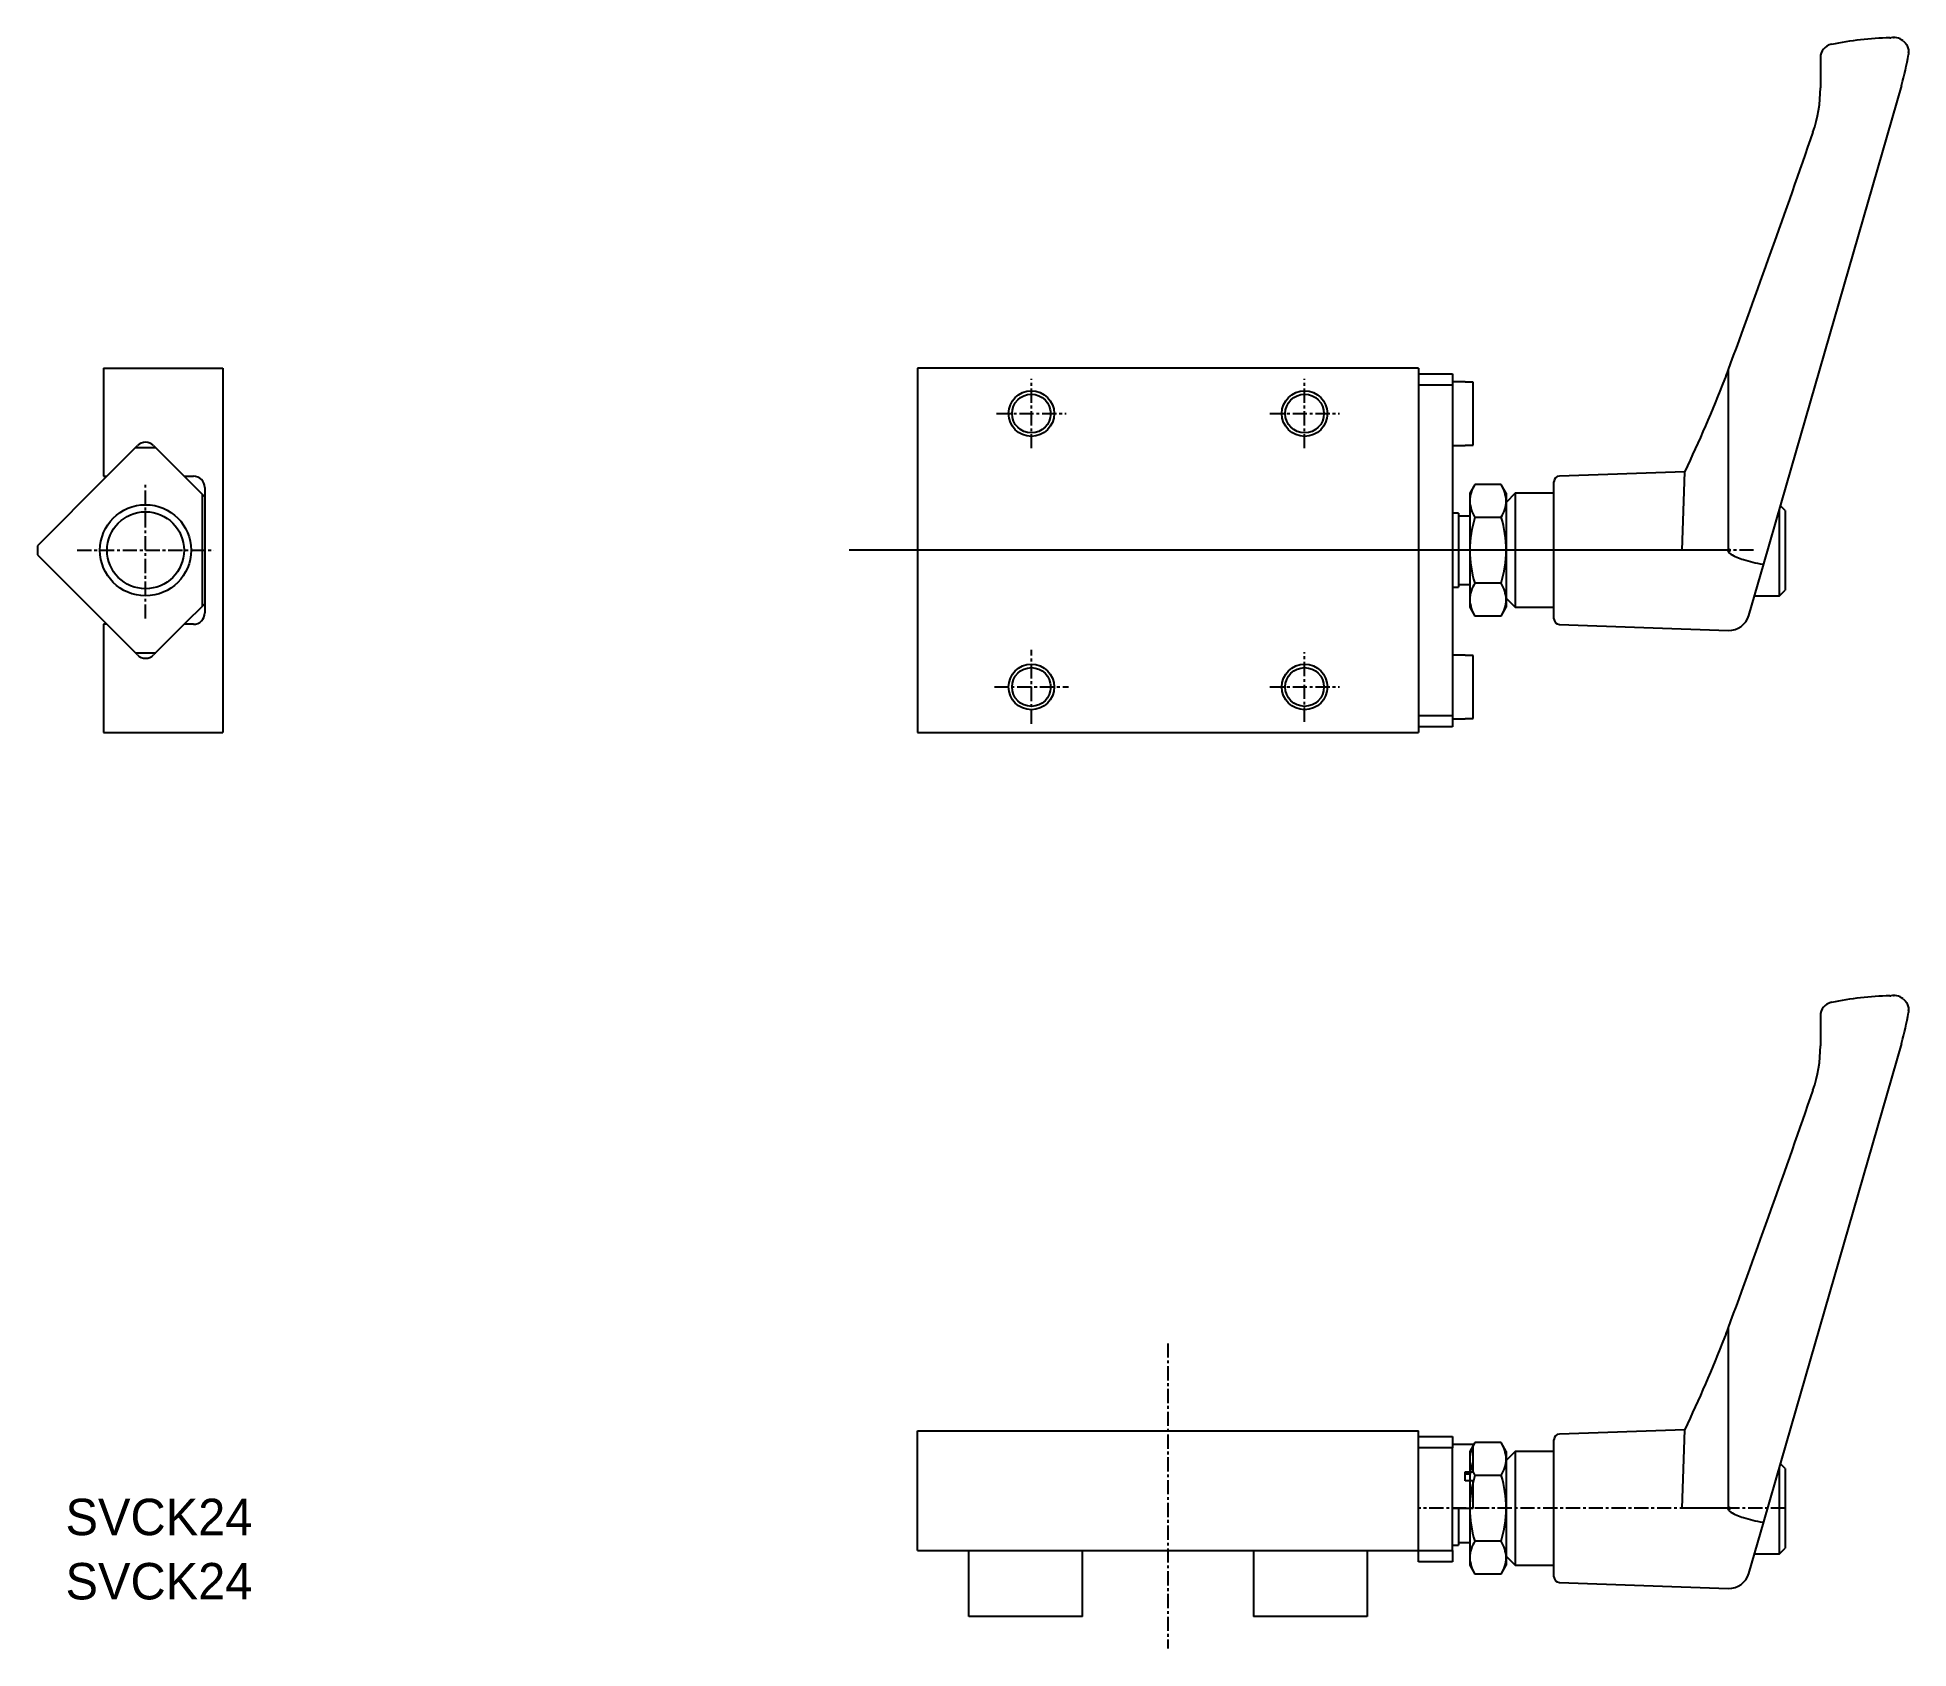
# Model space of a CAD drawing. Extents: x 8 to 172, y 6 to 147.
import ezdxf

# ---------------------------------------------------------------- set-up
doc = ezdxf.new("R2010")
doc.units = 0
doc.linetypes.add('CENTER', pattern=[2, 1.25, -0.25, 0.25, -0.25])
doc.layers.get('0').update_dxf_attribs({"linetype": 'CONTINUOUS'})
doc.layers.add('CENTER', color=1, linetype='CENTER')

msp = doc.modelspace()

# ---------------------------------------------------------------- linework, layer by layer
at = {"color": 7, "linetype": 'CONTINUOUS'}
for p, q in [((170.23, 147.09), (170.32, 147.1)), ((171.39, 146.83), (171.5, 146.73)), ((171.5, 146.73), (171.6, 146.62)), ((171.6, 146.62), (171.68, 146.5)), ((171.68, 146.5), (171.75, 146.37)), ((171.75, 146.37), (171.82, 146.2)), ((164.13, 145.34), (164.13, 142.7)), ((171.82, 146.2), (171.86, 146.03)), ((171.86, 146.03), (171.87, 145.86)), ((171.87, 145.71), (171.86, 145.62)), ((171.87, 145.86), (171.87, 145.71)), ((171.26, 142.9), (160.69, 106.3)), ((13.33, 118.1), (23.83, 118.1)), ((13.33, 118.1), (13.33, 108.6)), ((23.83, 118.1), (23.83, 86.1)), ((128.83, 118.1), (84.83, 118.1)), ((84.83, 118.1), (84.83, 86.1)), ((128.83, 118.1), (128.83, 86.1)), ((128.83, 117.6), (131.83, 117.6)), ((131.83, 117.6), (131.83, 116.6)), ((132.93, 116.9), (131.83, 116.9)), ((132.93, 116.87), (132.93, 116.9)), ((133.63, 116.87), (132.93, 116.87)), ((133.63, 111.33), (133.63, 116.87)), ((156.03, 117.89), (156.03, 102.11)), ((131.83, 116.6), (128.83, 116.6)), ((131.83, 116.6), (131.83, 87.6)), ((13.64, 108.6), (16.33, 111.3)), ((17.93, 111.1), (16.14, 111.1)), ((17.74, 111.3), (20.43, 108.6)), ((131.83, 111.3), (132.93, 111.3)), ((132.93, 111.3), (132.93, 111.33)), ((132.93, 111.33), (133.63, 111.33)), ((13.64, 108.6), (7.53, 102.5)), ((13.33, 108.6), (13.64, 108.6)), ((20.43, 108.6), (21.23, 108.6)), ((22.23, 106.8), (20.43, 108.6)), ((152.23, 109), (141.22, 108.62)), ((151.99, 102.11), (152.23, 109)), ((22.03, 97.2), (22.03, 107)), ((22.23, 107.6), (22.23, 96.6)), ((133.78, 107.88), (133.33, 107.1)), ((133.33, 107.1), (133.33, 106.43)), ((136.09, 107.88), (133.78, 107.88)), ((136.53, 107.1), (136.09, 107.88)), ((137.33, 107.1), (136.53, 106.3)), ((136.53, 107.1), (136.53, 106.43)), ((137.33, 107.1), (137.33, 97.1)), ((140.73, 107.1), (137.33, 107.1)), ((140.73, 96.09), (140.73, 108.12)), ((132.33, 105.35), (131.83, 105.35)), ((132.33, 105.35), (132.33, 102.1)), ((133.33, 106.43), (133.33, 102.1)), ((136.53, 106.43), (136.53, 102.1)), ((160.69, 106.3), (159.13, 100.9)), ((160.53, 98.1), (160.53, 105.75)), ((161.03, 105.6), (160.61, 106.02)), ((161.03, 105.6), (161.03, 98.6)), ((133.33, 105.1), (132.33, 105.1)), ((136.09, 104.99), (133.78, 104.99)), ((7.53, 102.5), (7.53, 101.7)), ((132.33, 102.1), (132.33, 98.85)), ((133.33, 102.1), (133.33, 97.77)), ((136.53, 102.1), (136.53, 97.77)), ((156.03, 102.11), (151.99, 102.11)), ((156.03, 102.16), (156.04, 102.17)), ((156.03, 102.16), (156.03, 102.11)), ((156.03, 102.16), (156.03, 102.16)), ((156.03, 102.11), (156.03, 102.11)), ((156.03, 102.04), (156.03, 102.05)), ((156.03, 102.05), (156.07, 101.95)), ((156.04, 102.03), (156.03, 102.04)), ((156.04, 102.19), (156.05, 102.2)), ((156.04, 102.18), (156.04, 102.19)), ((156.04, 102.19), (156.04, 102.19)), ((156.04, 102.17), (156.04, 102.18)), ((156.04, 102.17), (156.04, 102.17)), ((156.04, 102.02), (156.04, 102.03)), ((156.04, 102.03), (156.04, 102.03)), ((156.04, 102.01), (156.04, 102.02)), ((156.05, 102.01), (156.04, 102.01)), ((156.05, 102.2), (156.05, 102.21)), ((156.05, 102.21), (156.06, 102.21)), ((156.05, 102.2), (156.05, 102.2)), ((156.05, 102), (156.05, 102.01)), ((156.06, 101.99), (156.05, 102)), ((156.05, 102), (156.05, 102)), ((156.06, 102.21), (156.06, 102.22)), ((156.06, 102.22), (156.06, 102.22)), ((156.06, 102.22), (156.06, 102.22)), ((156.06, 102.22), (156.07, 102.22)), ((156.06, 101.98), (156.06, 101.99)), ((156.06, 101.99), (156.06, 101.99)), ((156.06, 101.99), (156.06, 101.99)), ((156.07, 101.98), (156.06, 101.98)), ((156.07, 102.22), (156.07, 102.23)), ((156.07, 102.23), (156.07, 102.23)), ((156.07, 102.23), (156.07, 102.23)), ((156.07, 102.23), (156.07, 102.23)), ((156.07, 102.23), (156.08, 102.23)), ((156.07, 101.97), (156.07, 101.98)), ((156.07, 101.98), (156.07, 101.98)), ((156.07, 101.98), (156.07, 101.98)), ((156.07, 101.98), (156.07, 101.98)), ((156.08, 101.97), (156.07, 101.97)), ((156.07, 101.95), (156.15, 101.85)), ((156.08, 102.23), (156.08, 102.24)), ((156.08, 102.24), (156.08, 102.24)), ((156.08, 102.24), (156.09, 102.24)), ((156.08, 102.23), (156.08, 102.23)), ((156.08, 102.23), (156.08, 102.23)), ((156.09, 101.97), (156.08, 101.97)), ((156.08, 101.97), (156.08, 101.97)), ((156.08, 101.97), (156.08, 101.97)), ((156.08, 101.97), (156.08, 101.97)), ((156.08, 101.97), (156.08, 101.97)), ((156.09, 102.24), (156.09, 102.24)), ((156.09, 102.24), (156.09, 102.24)), ((156.09, 102.24), (156.09, 102.24)), ((156.09, 102.24), (156.09, 102.24)), ((156.09, 102.24), (156.09, 102.24)), ((156.09, 102.24), (156.1, 102.24)), ((156.1, 101.97), (156.09, 101.97)), ((156.09, 101.97), (156.09, 101.97)), ((156.09, 101.97), (156.09, 101.97)), ((156.09, 101.97), (156.09, 101.97)), ((156.09, 101.97), (156.09, 101.97)), ((156.09, 101.97), (156.09, 101.97)), ((156.1, 102.24), (156.1, 102.24)), ((156.1, 102.24), (156.1, 102.24)), ((156.1, 102.24), (156.1, 102.24)), ((156.1, 102.24), (156.1, 102.24)), ((156.1, 102.24), (156.1, 102.24)), ((156.1, 102.24), (156.11, 102.24)), ((156.11, 101.97), (156.1, 101.97)), ((156.1, 101.97), (156.1, 101.97)), ((156.1, 101.97), (156.1, 101.97)), ((156.1, 101.97), (156.1, 101.97)), ((156.1, 101.97), (156.1, 101.97)), ((156.1, 101.97), (156.1, 101.97)), ((156.11, 102.24), (156.11, 102.24)), ((156.11, 102.24), (156.11, 102.23)), ((156.11, 102.23), (156.11, 102.23)), ((156.11, 102.23), (156.11, 102.23)), ((156.11, 102.23), (156.12, 102.23)), ((156.12, 101.97), (156.11, 101.97)), ((156.11, 101.97), (156.11, 101.97)), ((156.11, 101.97), (156.11, 101.97)), ((156.11, 101.97), (156.11, 101.97)), ((156.11, 101.97), (156.11, 101.97)), ((156.12, 102.23), (156.12, 102.23)), ((156.12, 102.23), (156.12, 102.23)), ((156.12, 102.23), (156.12, 102.23)), ((156.12, 102.23), (156.12, 102.22)), ((156.12, 102.22), (156.13, 102.22)), ((156.13, 101.98), (156.12, 101.98)), ((156.12, 101.98), (156.12, 101.98)), ((156.12, 101.98), (156.12, 101.98)), ((156.12, 101.98), (156.12, 101.98)), ((156.12, 101.98), (156.12, 101.97)), ((156.13, 102.22), (156.13, 102.22)), ((156.13, 102.22), (156.13, 102.22)), ((156.13, 102.22), (156.13, 102.21)), ((156.13, 102.21), (156.14, 102.21)), ((156.14, 101.99), (156.13, 101.99)), ((156.13, 101.99), (156.13, 101.99)), ((156.13, 101.99), (156.13, 101.99)), ((156.13, 101.99), (156.13, 101.98)), ((156.14, 102.21), (156.14, 102.2)), ((156.14, 102.2), (156.14, 102.2)), ((156.14, 102.2), (156.15, 102.19)), ((156.15, 102.01), (156.14, 102.01)), ((156.14, 102.01), (156.14, 102)), ((156.14, 102), (156.14, 101.99)), ((156.15, 102.19), (156.15, 102.18)), ((156.15, 102.18), (156.15, 102.18)), ((156.15, 102.18), (156.15, 102.17)), ((156.15, 102.17), (156.16, 102.16)), ((156.16, 102.04), (156.15, 102.03)), ((156.15, 102.03), (156.15, 102.02)), ((156.15, 102.02), (156.15, 102.02)), ((156.15, 102.02), (156.15, 102.01)), ((156.16, 102.16), (156.16, 102.15)), ((156.16, 102.15), (156.16, 102.14)), ((156.16, 102.14), (156.16, 102.13)), ((156.16, 102.13), (156.16, 102.12)), ((156.16, 102.12), (156.16, 102.11)), ((156.16, 102.11), (156.16, 102.1)), ((156.16, 102.1), (156.16, 102.08)), ((156.16, 102.08), (156.16, 102.07)), ((156.16, 102.07), (156.16, 102.06)), ((156.16, 102.06), (156.16, 102.05)), ((156.16, 102.05), (156.16, 102.04)), ((7.53, 101.7), (13.64, 95.6)), ((156.15, 101.85), (156.25, 101.77)), ((157.37, 101.29), (157.37, 101.29)), ((159.13, 100.9), (157.82, 96.37)), ((159.04, 100.89), (159.13, 100.9)), ((131.83, 98.85), (132.33, 98.85)), ((132.33, 99.1), (133.33, 99.1)), ((136.09, 99.22), (133.78, 99.22)), ((20.43, 95.6), (22.23, 97.4)), ((133.33, 97.77), (133.33, 97.1)), ((133.33, 97.1), (133.78, 96.33)), ((136.09, 96.33), (136.53, 97.1)), ((136.53, 97.9), (137.33, 97.1)), ((136.53, 97.77), (136.53, 97.1)), ((137.33, 97.1), (140.73, 97.1)), ((158.33, 98.1), (160.53, 98.1)), ((160.53, 98.1), (161.03, 98.6)), ((13.33, 95.6), (13.33, 86.1)), ((13.64, 95.6), (13.33, 95.6)), ((16.33, 92.91), (13.64, 95.6)), ((20.43, 95.6), (17.74, 92.91)), ((21.23, 95.6), (20.43, 95.6)), ((136.09, 96.33), (133.78, 96.33)), ((141.22, 95.59), (156.03, 95.07)), ((16.14, 93.1), (17.93, 93.1)), ((132.93, 92.9), (131.83, 92.9)), ((132.93, 92.87), (132.93, 92.9)), ((133.63, 92.87), (132.93, 92.87)), ((133.63, 87.33), (133.63, 92.87)), ((128.83, 87.6), (131.83, 87.6)), ((131.83, 87.6), (131.83, 86.6)), ((131.83, 87.3), (132.93, 87.3)), ((132.93, 87.3), (132.93, 87.33)), ((132.93, 87.33), (133.63, 87.33)), ((13.33, 86.1), (23.83, 86.1)), ((84.83, 86.1), (128.83, 86.1)), ((131.83, 86.6), (128.83, 86.6)), ((170.23, 62.99), (170.32, 63)), ((171.39, 62.73), (171.5, 62.63)), ((171.5, 62.63), (171.6, 62.52)), ((171.6, 62.52), (171.68, 62.4)), ((164.13, 61.24), (164.13, 58.6)), ((171.68, 62.4), (171.75, 62.27)), ((171.75, 62.27), (171.82, 62.1)), ((171.82, 62.1), (171.86, 61.93)), ((171.86, 61.93), (171.87, 61.76)), ((171.87, 61.61), (171.86, 61.52)), ((171.87, 61.76), (171.87, 61.61)), ((171.26, 58.8), (160.69, 22.2)), ((156.03, 33.79), (156.03, 18.01)), ((84.83, 24.8), (128.83, 24.8)), ((84.83, 14.3), (84.83, 24.8)), ((128.83, 14.3), (128.83, 24.8)), ((152.23, 24.9), (141.22, 24.52)), ((151.99, 18.01), (152.23, 24.9)), ((128.83, 24.3), (131.83, 24.3)), ((131.83, 23.3), (128.83, 23.3)), ((131.83, 24.3), (131.83, 23.3)), ((133.63, 23.6), (131.83, 23.6)), ((131.83, 14.3), (131.83, 23.3)), ((133.78, 23.78), (133.33, 23)), ((133.63, 21.2), (133.63, 23.6)), ((136.09, 23.78), (133.78, 23.78)), ((136.53, 23), (136.09, 23.78)), ((140.73, 11.99), (140.73, 24.02)), ((133.33, 23), (133.33, 22.33)), ((133.33, 22.33), (133.33, 18)), ((136.53, 23), (136.53, 22.33)), ((137.33, 23), (136.53, 22.2)), ((136.53, 22.33), (136.53, 18)), ((140.73, 23), (137.33, 23)), ((137.33, 23), (137.33, 13)), ((160.69, 22.2), (159.13, 16.8)), ((160.53, 14), (160.53, 21.65)), ((161.03, 21.5), (160.61, 21.92)), ((161.03, 21.5), (161.03, 14.5)), ((132.93, 21.2), (133.63, 21.2)), ((132.93, 20.4), (132.93, 21.2)), ((133.33, 21), (132.93, 21)), ((133.63, 20.4), (132.93, 20.4)), ((133.33, 21.2), (133.33, 20.5)), ((133.34, 20.82), (133.33, 20.5)), ((133.33, 20.5), (133.34, 20.4)), ((133.33, 20.5), (133.33, 20.4)), ((133.37, 21.14), (133.34, 20.82)), ((133.37, 21.2), (133.37, 21.14)), ((133.63, 18), (133.63, 20.4)), ((136.09, 20.89), (133.78, 20.89)), ((156.04, 18.09), (156.05, 18.1)), ((156.04, 18.09), (156.04, 18.09)), ((156.04, 18.08), (156.04, 18.09)), ((156.04, 18.07), (156.04, 18.08)), ((156.05, 18.11), (156.06, 18.11)), ((156.05, 18.1), (156.05, 18.11)), ((156.05, 18.1), (156.05, 18.1)), ((156.06, 18.12), (156.07, 18.12)), ((156.06, 18.12), (156.06, 18.12)), ((156.06, 18.12), (156.06, 18.12)), ((156.06, 18.11), (156.06, 18.12)), ((156.07, 18.13), (156.08, 18.13)), ((156.07, 18.13), (156.07, 18.13)), ((156.07, 18.13), (156.07, 18.13)), ((156.07, 18.13), (156.07, 18.13)), ((156.07, 18.12), (156.07, 18.13)), ((156.08, 18.14), (156.09, 18.14)), ((156.08, 18.14), (156.08, 18.14)), ((156.08, 18.13), (156.08, 18.14)), ((156.08, 18.13), (156.08, 18.13)), ((156.08, 18.13), (156.08, 18.13)), ((156.09, 18.14), (156.1, 18.14)), ((156.09, 18.14), (156.09, 18.14)), ((156.09, 18.14), (156.09, 18.14)), ((156.09, 18.14), (156.09, 18.14)), ((156.09, 18.14), (156.09, 18.14)), ((156.09, 18.14), (156.09, 18.14)), ((156.1, 18.14), (156.11, 18.14)), ((156.1, 18.14), (156.1, 18.14)), ((156.1, 18.14), (156.1, 18.14)), ((156.1, 18.14), (156.1, 18.14)), ((156.1, 18.14), (156.1, 18.14)), ((156.1, 18.14), (156.1, 18.14)), ((156.11, 18.14), (156.11, 18.13)), ((156.11, 18.14), (156.11, 18.14)), ((156.11, 18.13), (156.12, 18.13)), ((156.11, 18.13), (156.11, 18.13)), ((156.11, 18.13), (156.11, 18.13)), ((156.12, 18.13), (156.12, 18.12)), ((156.12, 18.13), (156.12, 18.13)), ((156.12, 18.13), (156.12, 18.13)), ((156.12, 18.13), (156.12, 18.13)), ((156.12, 18.12), (156.13, 18.12)), ((156.13, 18.12), (156.13, 18.11)), ((156.13, 18.12), (156.13, 18.12)), ((156.13, 18.12), (156.13, 18.12)), ((156.13, 18.11), (156.14, 18.11)), ((156.14, 18.11), (156.14, 18.1)), ((156.14, 18.1), (156.15, 18.09)), ((156.14, 18.1), (156.14, 18.1)), ((156.15, 18.09), (156.15, 18.08)), ((156.15, 18.08), (156.15, 18.07)), ((156.15, 18.08), (156.15, 18.08)), ((131.83, 18), (133.63, 18)), ((132.33, 18), (132.33, 14.75)), ((133.33, 18), (133.33, 15)), ((133.33, 18), (133.33, 13.67)), ((136.53, 18), (136.53, 13.67)), ((156.03, 18.01), (151.99, 18.01)), ((156.03, 18.06), (156.04, 18.07)), ((156.03, 18.06), (156.03, 18.06)), ((156.03, 18.06), (156.03, 18.01)), ((156.03, 18.01), (156.03, 18.01)), ((156.03, 17.95), (156.07, 17.85)), ((156.03, 17.94), (156.03, 17.95)), ((156.04, 17.93), (156.03, 17.94)), ((156.04, 18.07), (156.04, 18.07)), ((156.04, 17.93), (156.04, 17.93)), ((156.04, 17.92), (156.04, 17.93)), ((156.04, 17.91), (156.04, 17.92)), ((156.05, 17.91), (156.04, 17.91)), ((156.05, 17.9), (156.05, 17.91)), ((156.05, 17.9), (156.05, 17.9)), ((156.06, 17.89), (156.05, 17.9)), ((156.06, 17.89), (156.06, 17.89)), ((156.06, 17.89), (156.06, 17.89)), ((156.06, 17.88), (156.06, 17.89)), ((156.07, 17.88), (156.06, 17.88)), ((156.07, 17.88), (156.07, 17.88)), ((156.07, 17.88), (156.07, 17.88)), ((156.07, 17.88), (156.07, 17.88)), ((156.07, 17.87), (156.07, 17.88)), ((156.08, 17.87), (156.07, 17.87)), ((156.07, 17.85), (156.15, 17.75)), ((156.08, 17.87), (156.08, 17.87)), ((156.08, 17.87), (156.08, 17.87)), ((156.08, 17.87), (156.08, 17.87)), ((156.08, 17.87), (156.08, 17.87)), ((156.09, 17.87), (156.08, 17.87)), ((156.09, 17.87), (156.09, 17.87)), ((156.09, 17.87), (156.09, 17.87)), ((156.09, 17.87), (156.09, 17.87)), ((156.09, 17.87), (156.09, 17.87)), ((156.09, 17.87), (156.09, 17.87)), ((156.1, 17.87), (156.09, 17.87)), ((156.1, 17.87), (156.1, 17.87)), ((156.1, 17.87), (156.1, 17.87)), ((156.1, 17.87), (156.1, 17.87)), ((156.1, 17.87), (156.1, 17.87)), ((156.1, 17.87), (156.1, 17.87)), ((156.11, 17.87), (156.1, 17.87)), ((156.11, 17.87), (156.11, 17.87)), ((156.11, 17.87), (156.11, 17.87)), ((156.11, 17.87), (156.11, 17.87)), ((156.11, 17.87), (156.11, 17.87)), ((156.12, 17.87), (156.11, 17.87)), ((156.12, 17.88), (156.12, 17.87)), ((156.12, 17.88), (156.12, 17.88)), ((156.12, 17.88), (156.12, 17.88)), ((156.12, 17.88), (156.12, 17.88)), ((156.13, 17.88), (156.12, 17.88)), ((156.13, 17.89), (156.13, 17.88)), ((156.13, 17.89), (156.13, 17.89)), ((156.13, 17.89), (156.13, 17.89)), ((156.14, 17.89), (156.13, 17.89)), ((156.14, 17.91), (156.14, 17.9)), ((156.15, 17.91), (156.14, 17.91)), ((156.14, 17.9), (156.14, 17.89)), ((156.15, 18.07), (156.16, 18.06)), ((156.16, 17.94), (156.15, 17.93)), ((156.15, 17.93), (156.15, 17.92)), ((156.15, 17.92), (156.15, 17.91)), ((156.15, 17.92), (156.15, 17.92)), ((156.15, 17.75), (156.25, 17.67)), ((156.16, 18.06), (156.16, 18.05)), ((156.16, 18.05), (156.16, 18.04)), ((156.16, 18.04), (156.16, 18.03)), ((156.16, 18.03), (156.16, 18.02)), ((156.16, 18.02), (156.16, 18.01)), ((156.16, 18.01), (156.16, 18)), ((156.16, 18), (156.16, 17.98)), ((156.16, 17.98), (156.16, 17.97)), ((156.16, 17.97), (156.16, 17.96)), ((156.16, 17.96), (156.16, 17.95)), ((156.16, 17.95), (156.16, 17.94)), ((157.37, 17.19), (157.37, 17.19)), ((159.13, 16.8), (157.82, 12.27)), ((159.04, 16.79), (159.13, 16.8)), ((132.33, 15), (133.33, 15)), ((136.09, 15.12), (133.78, 15.12)), ((84.83, 14.3), (128.83, 14.3)), ((89.33, 8.5), (89.33, 14.3)), ((99.33, 8.5), (99.33, 14.3)), ((114.33, 14.3), (114.33, 8.5)), ((124.33, 14.3), (124.33, 8.5)), ((128.83, 14.3), (131.83, 14.3)), ((128.83, 13.3), (128.83, 14.3)), ((131.83, 13.3), (128.83, 13.3)), ((131.83, 14.75), (132.33, 14.75)), ((131.83, 14.3), (131.83, 13.3)), ((133.33, 13.67), (133.33, 13)), ((136.53, 13.8), (137.33, 13)), ((136.53, 13.67), (136.53, 13)), ((158.33, 14), (160.53, 14)), ((160.53, 14), (161.03, 14.5)), ((133.33, 13), (133.78, 12.23)), ((136.09, 12.23), (133.78, 12.23)), ((136.09, 12.23), (136.53, 13)), ((137.33, 13), (140.73, 13)), ((141.22, 11.49), (156.03, 10.97)), ((99.33, 8.5), (89.33, 8.5)), ((124.33, 8.5), (114.33, 8.5))]:
    msp.add_line(p, q, dxfattribs=at)
at = {"color": 3, "linetype": 'CONTINUOUS'}
for centre, radius in [((94.83, 114.1), 2), ((118.83, 114.1), 2), ((17.03, 102.1), 3.38), ((94.83, 90.1), 2), ((118.83, 90.1), 2)]:
    msp.add_circle(centre, radius, dxfattribs=at)
at = {"color": 7, "linetype": 'CONTINUOUS'}
for centre, radius in [((94.83, 114.1), 1.7), ((118.83, 114.1), 1.7), ((17.03, 102.1), 4), ((94.83, 90.1), 1.7), ((118.83, 90.1), 1.7)]:
    msp.add_circle(centre, radius, dxfattribs=at)
for centre, radius, start, end in [((165.33, 145.34), 1.2, 101.3863, 180), ((171.02, 117.1), 30, 91.516, 101.3863), ((170.57, 145.81), 1.3, 78.0495, 101.0598), ((170.57, 145.82), 1.3, 50.9091, 78.0321), ((150.11, 148.96), 22, 344.0262, 351.2839), ((152.13, 142.7), 12, 341.01, 0), ((-782.09, 464.2), 1000, 339.73827, 341.01004), ((43.91, 160.63), 120, 334.5202, 338.7335), ((-782.09, 464.2), 1000, 339.69006, 339.73827), ((17.03, 110.59), 1, 45, 135), ((21.23, 107.6), 1, 0, 90), ((141.23, 108.12), 0.5, 92, 180), ((136.22, 106.33), 2.89, 147.6436, 177.9722), ((133.72, 106.35), 2.81, 1.6143, 32.7699), ((136.15, 106.51), 2.81, 181.6143, 212.7699), ((133.65, 106.54), 2.89, 327.6436, 357.9722), ((143.57, 102), 10.23, 163.0011, 179.411), ((126.48, 102.03), 10.06, 0.443, 17.1449), ((143.43, 102.19), 10.1, 180.4759, 197.112), ((126.21, 102.22), 10.33, 343.0772, 359.3349), ((158.33, 105.08), 3.91, 237.8596, 255.713), ((161.31, 114.01), 13.32, 252.8113, 260.177), ((136.22, 97.67), 2.89, 147.6436, 177.9722), ((133.72, 97.69), 2.81, 1.6143, 32.7699), ((136.15, 97.85), 2.81, 181.6143, 212.7699), ((133.65, 97.87), 2.89, 327.6436, 357.9722), ((21.23, 96.6), 1, 270, 0), ((141.23, 96.09), 0.5, 180, 268), ((156.1, 96.87), 1.8, 268, 343.891), ((17.03, 93.62), 1, 225, 315), ((171.02, 33), 30, 91.516, 101.3863), ((170.57, 61.71), 1.3, 78.0495, 101.0598), ((170.57, 61.72), 1.3, 50.9091, 78.0321), ((165.33, 61.24), 1.2, 101.3863, 180), ((150.11, 64.86), 22, 344.0262, 351.2839), ((152.13, 58.6), 12, 341.01, 0), ((-782.09, 380.1), 1000, 339.73827, 341.01004), ((43.91, 76.53), 120, 334.5202, 338.7335), ((-782.09, 380.1), 1000, 339.69006, 339.73827), ((136.22, 22.23), 2.89, 147.6436, 177.9722), ((133.72, 22.25), 2.81, 1.6143, 32.7699), ((141.23, 24.02), 0.5, 92, 180), ((136.15, 22.41), 2.81, 181.6143, 212.7699), ((133.65, 22.44), 2.89, 327.6436, 357.9722), ((143.57, 17.9), 10.23, 163.0011, 179.411), ((126.48, 17.93), 10.06, 0.443, 17.1449), ((143.43, 18.09), 10.1, 180.4759, 197.112), ((126.21, 18.12), 10.33, 343.0772, 359.3349), ((158.33, 20.98), 3.91, 237.8596, 255.713), ((161.31, 29.91), 13.32, 252.8113, 260.177), ((136.22, 13.57), 2.89, 147.6436, 177.9722), ((133.72, 13.59), 2.81, 1.6143, 32.7699), ((136.15, 13.75), 2.81, 181.6143, 212.7699), ((133.65, 13.77), 2.89, 327.6436, 357.9722), ((141.23, 11.99), 0.5, 180, 268), ((156.1, 12.77), 1.8, 268, 343.891)]:
    msp.add_arc(centre, radius, start, end, dxfattribs=at)
at = {"color": 7}
for p in [(170.57, 147.12), (171.87, 145.82), (170.57, 63.02), (171.87, 61.72)]:
    msp.add_point(p, dxfattribs=at)
at = {"layer": 'CENTER', "color": 1, "linetype": 'CENTER'}
for p, q in [((94.83, 111.05), (94.83, 117.15)), ((118.83, 111.05), (118.83, 117.15)), ((91.78, 114.1), (97.88, 114.1)), ((115.78, 114.1), (121.88, 114.1)), ((17.03, 96.1), (17.03, 108.1)), ((11.03, 102.1), (23.03, 102.1)), ((158.26, 102.1), (78.83, 102.1)), ((155.53, 102.1), (78.83, 102.1)), ((94.83, 86.85), (94.83, 93.35)), ((118.83, 87.05), (118.83, 93.15)), ((91.58, 90.1), (98.08, 90.1)), ((115.78, 90.1), (121.88, 90.1)), ((106.83, 32.48), (106.83, 5.69)), ((161.03, 18), (128.83, 18))]:
    msp.add_line(p, q, dxfattribs=at)

# ---------------------------------------------------------------- texts
at = {"color": 7, "linetype": 'CONTINUOUS'}
for p in [(10, 15.64), (10, 10)]:
    msp.add_text('SVCK24', height=3.2, dxfattribs=at).set_placement(p)

doc.saveas('drawing.dxf')
